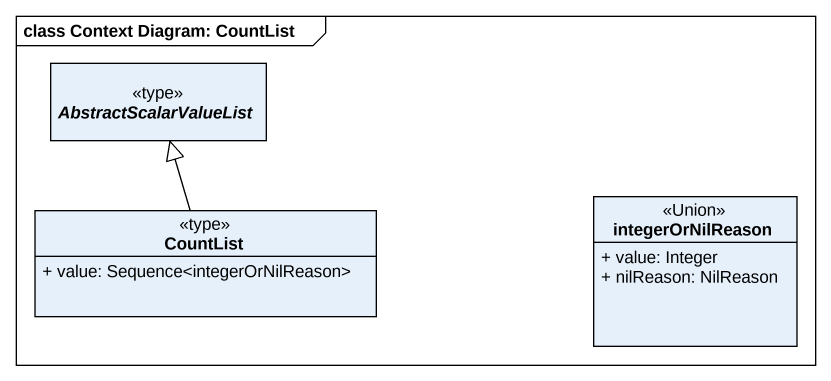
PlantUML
@startuml
mainframe class Context Diagram: CountList
hide circle
hide empty members
skinparam classAttributeIconSize 0
abstract class AbstractScalarValueList <<type>>
class CountList <<type>> {
  + value: Sequence<integerOrNilReason>
}
class integerOrNilReason <<Union>> {
  + value: Integer
  + nilReason: NilReason
}
CountList -up-|> AbstractScalarValueList
@enduml
